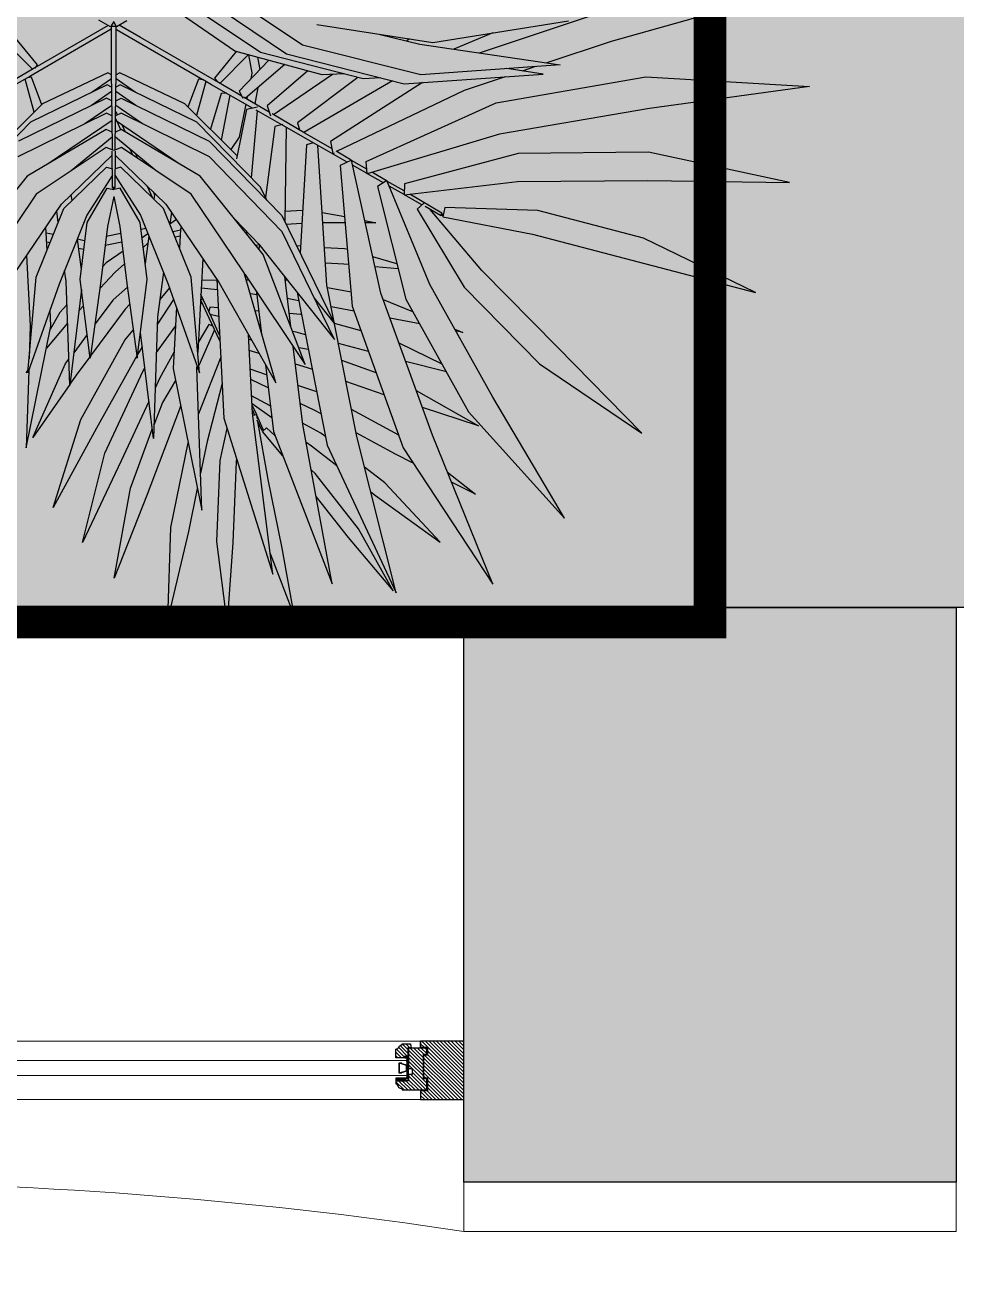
# Model space of a CAD drawing. Header units: millimetres. Extents: x 11706 to 69606, y 10911 to 38811.
# Drawn here: x 42972 to 44106, y 10911 to 12421 of the extents above; entities that cross this region are included whole.
import ezdxf

# ---------------------------------------------------------------- set-up
doc = ezdxf.new("R2010")
doc.units = ezdxf.units.MM
for name, color, linetype, lineweight in [('concr', 5, 'Continuous', 50), ('hatch', 252, 'Continuous', 0), ('windows line', 151, 'Continuous', 0)]:
    doc.layers.add(name, color=color, linetype=linetype, lineweight=lineweight)
for name, color, linetype in [('doors', 4, 'Continuous'), ('floor', 172, 'Continuous'), ('plants', 69, 'Continuous'), ('Plaster', 81, 'Continuous'), ('wall', 5, 'Continuous')]:
    doc.layers.add(name, color=color, linetype=linetype)

# ---------------------------------------------------------------- blocks, each defined once
blk = doc.blocks.new('wind 1400')
h = blk.add_hatch()
h.set_pattern_fill('ANSI31', color=4, angle=-90, style=0)
h.set_pattern_definition([(225, (7117.473, 123984.8033), (-2.24506403, 2.24506403), [])])
edge = h.paths.add_edge_path()
edge.add_line((-12.5, 67.1), (-12.5, 82.5))
edge.add_line((-12.5, 82.5), (-16.2, 82.5))
edge.add_line((-16.2, 82.5), (-16.2, 81))
edge.add_arc((-16.2, 75), 6, 90, 180)
edge.add_line((-22.2, 75), (-23.7, 75))
edge.add_line((-23.7, 75), (-23.7, 45))
edge.add_line((-23.7, 45), (-10.2, 45))
edge.add_line((-10.2, 45), (-10.2, 48.8))
edge.add_line((-10.2, 48.8), (19.8, 48.8))
edge.add_line((19.8, 48.8), (19.8, 45))
edge.add_line((19.8, 45), (27.3, 45))
edge.add_line((27.3, 45), (27.3, 67.1))
edge.add_line((27.3, 67.1), (2.5, 67.1))
edge.add_line((2.5, 67.1), (2.5, 62.6))
edge.add_line((2.5, 62.6), (-5, 62.6))
edge.add_line((-5, 62.6), (-5, 67.1))
edge.add_line((-5, 67.1), (-12.5, 67.1))
h.paths.add_polyline_path([(-24.7, 52.5), (-35.5, 52.5), (-35.5, 0), (35.5, 0), (35.5, 52.5), (28.3, 52.5), (28.3, 44), (18.8, 44), (18.8, 48.8), (-9.2, 48.8), (-9.2, 44), (-24.7, 44)])
edge = h.paths.add_edge_path()
edge.add_line((17, 67.9), (17, 73.1))
edge.add_line((17, 73.1), (15.5, 73.1))
edge.add_line((15.5, 73.1), (15.5, 82.5))
edge.add_line((15.5, 82.5), (26, 82.5))
edge.add_arc((29.9, 82.4), 3.87, 178.7048, 251.2792)
edge.add_arc((27.4, 75.1), 3.87, -1.2952, 71.2792, ccw=False)
edge.add_line((31.2, 75), (32.5, 75))
edge.add_line((32.5, 75), (32.5, 64.7))
edge.add_line((32.5, 64.7), (27.5, 63.8))
edge.add_line((27.5, 63.8), (27.5, 67.9))
edge.add_line((27.5, 67.9), (17, 67.9))
at = {"ltscale": 10}
h = blk.add_hatch(dxfattribs=at)
h.set_pattern_fill('ANGLE', color=4, scale=0.1125, angle=-135, style=0)
h.set_pattern_definition([(45, (591.7002, -1929.7764), (-0.55565335, 0.55565335), [0.5715, -0.2143125]), (135, (591.7002, -1929.7764), (-0.55565335, -0.55565335), [0.5715, -0.2143125])])
h.paths.add_polyline_path([(-12.5, 79.5), (-9.5, 79.5), (-9.5, 82.5), (-12.5, 82.5)])
h = blk.add_hatch(dxfattribs=at)
h.set_pattern_fill('BRASS', color=4, scale=0.225, angle=-135, style=0)
h.set_pattern_definition([(45, (591.7002, -1929.7764), (-1.0102788, 1.0102788), []), (45, (591.195, -1929.2713), (-1.0102788, 1.0102788), [0.714375, -0.3571875])])
h.paths.add_polyline_path([(-12.5, 70.5), (-9.5, 70.5), (-9.5, 79.5), (-12.5, 79.5)])
h = blk.add_hatch(dxfattribs=at)
h.set_pattern_fill('ANGLE', color=4, scale=0.1125, angle=-135, style=0)
h.set_pattern_definition([(45, (601.4502, -1929.7764), (-0.55565335, 0.55565335), [0.5715, -0.2143125]), (135, (601.4502, -1929.7764), (-0.55565335, -0.55565335), [0.5715, -0.2143125])])
edge = h.paths.add_edge_path()
edge.add_line((15.3, 67.1), (15.3, 69.4))
edge.add_line((15.3, 69.4), (13.8, 69.4))
edge.add_arc((14.1, 68.2), 1.16, 104.793, 255.207)
edge.add_line((13.8, 67.1), (15.3, 67.1))
h = blk.add_hatch(dxfattribs=at)
h.set_pattern_fill('ANGLE', color=4, scale=0.1125, angle=-135, style=0)
h.set_pattern_definition([(45, (601.4502, -1933.9014), (-0.55565335, 0.55565335), [0.5715, -0.2143125]), (135, (601.4502, -1933.9014), (-0.55565335, -0.55565335), [0.5715, -0.2143125])])
edge = h.paths.add_edge_path()
edge.add_line((16.8, 67.5), (16.8, 72))
edge.add_arc((16, 71.4), 0.938, 36.8699, 143.1301)
edge.add_line((15.3, 72), (15.3, 67.5))
edge.add_arc((16, 68.1), 0.926, 215.8841, 324.1159)
at = {"color": 8}
for p, q in [((-35.5, 756.5), (-35, 52.5)), ((35.5, 52.5), (35, 745.3))]:
    blk.add_line(p, q, dxfattribs=at)
at = {"color": 7}
for p, q in [((-6.2, 719.8), (-5.7, 69.4)), ((12, 719.8), (12.5, 69.4))]:
    blk.add_line(p, q, dxfattribs=at)
at = {"color": 4, "ltscale": 10}
for p, q in [((-10.2, 69.4), (13, 67.1)), ((-10.2, 67.1), (13, 69.4))]:
    blk.add_line(p, q, dxfattribs=at)
for p, q in [((15.3, 69.4), (-9.5, 69.4)), ((-10.2, 45), (-10.2, 48.8)), ((27.3, 52.5), (35.5, 52.5))]:
    blk.add_line(p, q)
at = {"color": 7}
blk.add_lwpolyline([(-12.5, 67.1), (-12.5, 82.5), (-16.2, 82.5), (-16.2, 81, 0.414214), (-22.2, 75), (-23.7, 75), (-23.7, 45), (-10.2, 45), (-10.2, 48.8), (19.8, 48.8), (19.8, 45), (27.3, 45), (27.3, 67.1), (2.5, 67.1), (2.5, 62.6), (-5, 62.6), (-5, 67.1), (-12.5, 67.1)], format="xyb", dxfattribs=at)
at = {"color": 4, "ltscale": 10}
for points in [[(-12.5, 79.5), (-9.5, 79.5), (-9.5, 82.5), (-12.5, 82.5)], [(-12.5, 70.5), (-9.5, 70.5), (-9.5, 79.5), (-12.5, 79.5)], [(13, 67.1), (13, 69.4), (-10.2, 69.4), (-10.2, 67.1)]]:
    blk.add_lwpolyline(points, close=True, dxfattribs=at)
at = {"color": 7}
for points in [[(8.9, 79.1), (-3.1, 79.1), (-3.1, 75.4), (-2.4, 75.4), (-0.5, 69.4), (6.3, 69.4), (8.1, 75.4), (8.9, 75.4)], [(8.5, 78.7), (-2.7, 78.7), (-2.7, 75.7), (-2.1, 75.7), (-0.3, 69.7), (6, 69.7), (7.9, 75.7), (8.5, 75.7)]]:
    blk.add_lwpolyline(points, close=True, dxfattribs=at)
blk.add_lwpolyline([(17, 67.9), (17, 73.1), (15.5, 73.1), (15.5, 82.5), (26, 82.5, 0.327693), (28.6, 78.7, -0.327693), (31.2, 75), (32.5, 75), (32.5, 64.7), (27.5, 63.8), (27.5, 67.9), (17, 67.9)], format="xyb", close=True, dxfattribs=at)
at = {"color": 4, "ltscale": 10}
for points in [[(15.3, 67.1), (15.3, 69.4), (13.8, 69.4, 0.770201), (13.8, 67.1)], [(16.8, 67.5), (16.8, 72, 0.5), (15.3, 72), (15.3, 67.5, 0.5108)]]:
    blk.add_lwpolyline(points, format="xyb", close=True, dxfattribs=at)
at = {"color": 7}
blk.add_lwpolyline([(-24.7, 52.5), (-35.5, 52.5), (-35.5, 0), (35.5, 0), (35.5, 52.5), (28.3, 52.5), (28.3, 44), (18.8, 44), (18.8, 48.8), (-9.2, 48.8), (-9.2, 44), (-24.7, 44), (-24.7, 52.5)], dxfattribs=at)
blk = doc.blocks.new('z_49')
for p, q in [((-2.372, -0.33), (-1.206, 0.45)), ((-1.021, 0.344), (-2.175, -0.436)), ((-8.027, 0.252), (-6.131, -0.285)), ((-1.858, -0.418), (-0.852, 0.256)), ((-1.547, -0.402), (-0.701, 0.178)), ((-4.526, -0.424), (-6.039, 0.082)), ((-3.957, -0.297), (-5.61, -0.032)), ((-2.546, -0.078), (-3.957, -0.297)), ((-1.158, -0.753), (-0.106, -0.145)), ((-0.397, -0.235), (-0.139, -0.086)), ((-0.23, -0.034), (-0.106, -0.106)), ((-0.106, -0.106), (-0.071, -0.047)), ((-0.101, -0.663), (-0.101, -0.103)), ((-0.101, -0.103), (-0.042, -0.103)), ((-0.071, -0.041), (-0.033, -0.108)), ((-0.042, -0.103), (-0.042, -0.663)), ((-0.042, -0.136), (0.951, -0.71)), ((-0.033, -0.108), (0.11, -0.026)), ((-0.003, -0.092), (0.889, -0.607)), ((-6.131, -0.285), (-5.347, -0.546)), ((-4.688, -0.18), (-4.214, -0.378)), ((-3.318, -0.198), (-3.801, -0.317)), ((-3.674, -0.253), (-3.641, -0.278)), ((-3.426, -0.215), (-3.415, -0.222)), ((-1.298, -0.755), (-0.397, -0.235)), ((1.196, -0.16), (0.862, -0.57)), ((0.919, -0.624), (1.303, -0.233)), ((-3.801, -0.317), (-5.509, -0.569)), ((-3.814, -0.691), (-2.372, -0.33)), ((-2.175, -0.436), (-3.61, -0.799)), ((-3.11, -0.739), (-1.858, -0.418)), ((-2.61, -0.691), (-1.547, -0.402)), ((-1.712, -0.447), (-1.756, -0.668)), ((-1.71, -0.446), (-1.365, -0.795)), ((-1.562, -0.406), (-1.298, -0.73)), ((-5.509, -0.569), (-3.814, -0.691)), ((-5.211, -0.591), (-5.049, -0.645)), ((-2.155, -0.567), (-1.675, -0.976)), ((-1.961, -0.514), (-1.601, -0.891)), ((-1.855, -0.625), (-1.826, -0.478)), ((0.862, -0.57), (0.891, -0.609)), ((-6.554, -0.716), (-8.546, -0.834)), ((-4.729, -1.031), (-6.554, -0.716)), ((-5.301, -0.683), (-4.859, -0.616)), ((-3.61, -0.799), (-5.301, -0.683)), ((-4.839, -0.715), (-4.341, -0.881)), ((-3.325, -0.727), (-3.11, -0.739)), ((-3.047, -0.723), (-2.31, -1.278)), ((-2.878, -0.68), (-2.61, -0.691)), ((-2.738, -0.686), (-2.019, -1.178)), ((-2.435, -0.643), (-1.94, -1.07)), ((-1.756, -0.668), (-1.741, -0.744)), ((-1.298, -0.73), (-1.331, -0.774)), ((-1.264, -0.814), (-1.161, -0.754)), ((-1.161, -0.753), (-1.105, -0.746)), ((-1.105, -0.746), (-0.976, -1.084)), ((-0.938, -1.046), (-0.145, -0.666)), ((-0.334, -0.901), (-0.1, -0.741)), ((-0.145, -0.666), (-0.101, -0.693)), ((-0.094, -1.211), (-0.101, -0.663)), ((-0.042, -0.663), (-0.05, -1.211)), ((-0.043, -0.693), (0.002, -0.666)), ((-0.043, -0.741), (0.192, -0.901)), ((0.002, -0.666), (0.796, -1.046)), ((0.805, -1.056), (0.932, -0.72)), ((0.891, -0.608), (0.979, -0.66)), ((0.898, -1.148), (1.009, -0.743)), ((0.932, -0.72), (0.979, -0.726)), ((0.951, -0.71), (1.24, -0.874)), ((0.979, -0.66), (1.405, -0.909)), ((-8.546, -0.834), (-6.598, -1.102)), ((-4.341, -0.881), (-2.787, -1.627)), ((-3.835, -0.783), (-2.711, -1.504)), ((-3.468, -0.763), (-2.387, -1.393)), ((-1.829, -0.845), (-1.789, -1.043)), ((-1.764, -1.098), (-1.264, -0.814)), ((-1.601, -0.891), (-1.646, -0.977)), ((-1.633, -0.951), (-1.298, -0.755)), ((-1.193, -0.773), (-1.078, -1.185)), ((-1.083, -1.269), (-0.152, -0.812)), ((-0.341, -1.064), (-0.098, -0.895)), ((-0.152, -0.812), (-0.098, -0.841)), ((-0.046, -0.841), (0.01, -0.812)), ((-0.046, -0.895), (0.199, -1.064)), ((0.01, -0.812), (0.941, -1.269)), ((-3.147, -1.747), (-4.729, -1.031)), ((-1.966, -1.147), (-1.654, -0.964)), ((-1.699, -0.955), (-1.693, -0.987)), ((-1.68, -1.05), (-1.601, -1.451)), ((-1.575, -1.678), (-0.938, -1.046)), ((-1.487, -0.941), (-1.382, -1.487)), ((-1.444, -0.916), (-1.379, -0.919)), ((-1.379, -0.919), (-1.249, -1.355)), ((-0.161, -0.975), (-1.233, -1.498)), ((-0.096, -1.008), (-0.161, -0.975)), ((-0.047, -1.008), (0.017, -0.975)), ((0.017, -0.975), (1.09, -1.498)), ((0.796, -1.046), (1.466, -1.711)), ((-6.598, -1.102), (-4.771, -1.414)), ((-2.399, -1.401), (-2, -1.167)), ((-2.118, -1.299), (-1.805, -1.122)), ((-1.94, -1.07), (-1.982, -1.192)), ((-1.822, -1.087), (-1.688, -1.114)), ((-1.818, -1.128), (-1.746, -1.946)), ((-1.688, -1.114), (-1.568, -1.713)), ((-1.238, -1.689), (-0.161, -1.158)), ((-0.422, -1.287), (-0.096, -1.065)), ((-0.161, -1.158), (-0.094, -1.191)), ((-0.117, -1.179), (-0.101, -1.144)), ((-0.05, -1.191), (0.017, -1.158)), ((-0.048, -1.065), (0.279, -1.287)), ((0.017, -1.158), (1.096, -1.689)), ((-2.374, -1.445), (-2.128, -1.305)), ((-2.31, -1.278), (-2.333, -1.362)), ((-2.173, -1.33), (-2.155, -2.484)), ((-2.132, -1.295), (-2.036, -1.321)), ((-2.036, -1.321), (-1.922, -2.187)), ((-1.859, -2.061), (-1.083, -1.269)), ((-0.868, -1.775), (-0.094, -1.246)), ((-0.216, -1.391), (-0.174, -1.301)), ((-0.159, -1.36), (-0.112, -1.259)), ((-0.112, -1.259), (-0.094, -1.218)), ((-0.09, -1.606), (-0.094, -1.211)), ((-0.05, -1.211), (-0.054, -1.606)), ((-0.051, -1.246), (0.725, -1.775)), ((0.941, -1.269), (1.715, -2.061)), ((-4.771, -1.414), (-3.16, -1.899)), ((-2.915, -1.754), (-2.374, -1.445)), ((-2.711, -1.504), (-2.742, -1.648)), ((-2.731, -1.594), (-2.399, -1.401)), ((-1.233, -1.498), (-2.118, -2.407)), ((-1.601, -1.451), (-1.499, -1.603)), ((-1.126, -1.927), (-0.162, -1.359)), ((-0.589, -1.862), (-0.092, -1.45)), ((-0.162, -1.359), (-0.092, -1.39)), ((-0.052, -1.39), (0.019, -1.359)), ((-0.052, -1.45), (0.446, -1.862)), ((0.019, -1.359), (0.983, -1.927)), ((-8.303, -2.004), (-6.586, -1.634)), ((-6.586, -1.634), (-4.997, -1.648)), ((-4.997, -1.648), (-3.613, -2.019)), ((-2.965, -1.73), (-2.78, -1.622)), ((-2.742, -1.648), (-2.76, -1.64)), ((-2.669, -3.255), (-2.56, -1.551)), ((-2.502, -1.518), (-2.418, -1.546)), ((-2.418, -1.546), (-2.342, -2.864)), ((-1.014, -2.146), (-0.165, -1.578)), ((-0.366, -1.713), (-0.339, -1.655)), ((-0.305, -1.672), (-0.27, -1.598)), ((-0.165, -1.578), (-0.071, -1.613)), ((-0.09, -1.621), (-0.086, -2.064)), ((-0.071, -1.613), (0.021, -1.578)), ((-0.057, -2.064), (-0.054, -1.621)), ((0.021, -1.578), (0.872, -2.146)), ((-3.327, -3.35), (-2.968, -1.729)), ((-3.16, -1.899), (-3.147, -1.747)), ((-3.16, -1.894), (-2.982, -1.792)), ((-3.155, -1.842), (-2.969, -1.733)), ((-2.831, -1.794), (-2.977, -3.508)), ((-2.968, -1.729), (-2.831, -1.794)), ((-2.124, -2.605), (-1.238, -1.689)), ((-0.745, -1.691), (-0.742, -1.7)), ((-0.09, -1.669), (-0.708, -2.265)), ((0.566, -2.265), (-0.054, -1.669)), ((0.568, -1.682), (0.572, -1.67)), ((-3.396, -1.982), (-3.222, -1.88)), ((-3.357, -2.007), (-3.165, -1.897)), ((-1.893, -2.88), (-1.126, -1.927)), ((-0.679, -2.321), (-0.159, -1.817)), ((-0.087, -1.913), (-0.397, -2.401)), ((-0.159, -1.817), (-0.089, -1.837)), ((0.017, -1.817), (-0.055, -1.837)), ((-0.055, -1.913), (0.254, -2.401)), ((0.536, -2.321), (0.017, -1.817)), ((0.983, -1.927), (1.751, -2.88)), ((-6.58, -1.978), (-8.303, -2.004)), ((-4.989, -1.99), (-6.58, -1.978)), ((-3.608, -2.154), (-4.989, -1.99)), ((-3.921, -3.244), (-3.399, -1.98)), ((-3.284, -2.053), (-3.63, -3.423)), ((-3.613, -2.019), (-3.608, -2.154)), ((-3.61, -2.106), (-3.4, -1.985)), ((-3.608, -2.15), (-3.426, -2.046)), ((-3.399, -1.98), (-3.284, -2.053)), ((-1.942, -2.227), (-1.859, -2.061)), ((-0.548, -2.194), (-0.478, -2.043)), ((-0.395, -2.491), (-0.152, -2.072)), ((-0.152, -2.072), (-0.071, -2.088)), ((-0.086, -2.064), (-0.071, -2.087)), ((-0.086, -2.064), (-0.057, -2.064)), ((0.01, -2.072), (-0.072, -2.088)), ((-0.071, -2.087), (-0.071, -2.064)), ((-0.057, -2.064), (-0.071, -2.087)), ((0.251, -2.491), (0.01, -2.072)), ((-4.069, -2.375), (-3.677, -2.146)), ((-3.858, -2.251), (-3.855, -2.248)), ((-3.855, -2.248), (-3.854, -2.249)), ((-3.849, -2.253), (-3.768, -2.328)), ((-3.826, -2.275), (-3.614, -2.154)), ((-1.662, -3.103), (-1.014, -2.146)), ((-0.708, -2.265), (-1.355, -3.225)), ((-0.575, -2.137), (-0.568, -2.156)), ((-0.57, -2.15), (-0.555, -2.117)), ((-0.568, -2.156), (-0.561, -2.207)), ((-0.071, -2.175), (-0.147, -2.54)), ((-0.072, -2.175), (0.005, -2.54)), ((0.435, -2.223), (0.445, -2.149)), ((1.213, -3.225), (0.566, -2.265)), ((0.872, -2.146), (1.519, -3.103)), ((-6.527, -2.683), (-5.239, -2.344)), ((-5.239, -2.344), (-4.107, -2.308)), ((-4.557, -3.076), (-3.926, -2.332)), ((-3.768, -2.328), (-4.341, -3.277)), ((-4.107, -2.308), (-4.08, -2.423)), ((-4.079, -2.4), (-4.069, -2.375)), ((-4.079, -2.4), (-4.061, -2.389)), ((-4.052, -2.404), (-4.079, -2.4)), ((-4.069, -2.375), (-4.052, -2.404)), ((-4.052, -2.404), (-3.865, -2.297)), ((-2.885, -2.423), (-2.612, -2.372)), ((-2.118, -2.407), (-2.756, -3.712)), ((-2.372, -2.344), (-2.157, -2.356)), ((-1.017, -3.158), (-0.679, -2.321)), ((-0.777, -2.368), (-0.775, -2.369)), ((-0.775, -2.365), (-0.756, -2.512)), ((-0.397, -2.401), (-0.735, -3.24)), ((0.254, -2.401), (0.592, -3.24)), ((0.874, -3.158), (0.536, -2.321)), ((0.605, -2.49), (0.623, -2.351)), ((-4.08, -2.423), (-5.174, -2.632)), ((-3.131, -2.468), (-3.265, -2.493)), ((-3.265, -2.493), (-3.137, -2.493)), ((-2.891, -2.495), (-2.62, -2.496)), ((-2.362, -2.502), (-2.169, -2.514)), ((-1.546, -2.448), (-1.841, -2.755)), ((-0.896, -2.543), (-0.887, -2.573)), ((-0.836, -2.455), (-0.756, -2.509)), ((-0.48, -3.186), (-0.395, -2.491)), ((-0.462, -2.563), (-0.405, -2.574)), ((-0.147, -2.54), (-0.232, -3.234)), ((0.005, -2.54), (0.09, -3.234)), ((0.337, -3.186), (0.251, -2.491)), ((0.74, -2.827), (0.755, -2.546)), ((-7.889, -3.343), (-6.527, -2.683)), ((-5.174, -2.632), (-6.461, -2.97)), ((-2.761, -3.915), (-2.124, -2.605)), ((-1.689, -2.597), (-1.688, -2.624)), ((-0.887, -2.573), (-0.874, -2.805)), ((-0.886, -2.582), (-0.797, -2.606)), ((-0.882, -2.658), (-0.819, -2.668)), ((-0.797, -2.606), (-0.797, -2.613)), ((-0.5, -2.657), (-0.455, -2.989)), ((-0.488, -2.627), (-0.417, -2.676)), ((-0.158, -2.623), (0.019, -2.659)), ((0.279, -2.71), (0.287, -2.712)), ((0.287, -2.712), (0.371, -2.695)), ((0.321, -3.063), (0.371, -2.692)), ((0.664, -2.637), (0.751, -2.62)), ((-2.918, -2.821), (-2.881, -2.811)), ((-2.881, -2.811), (-2.639, -2.797)), ((-1.841, -2.755), (-2.761, -3.915)), ((-2.346, -2.779), (-2.298, -2.776)), ((-1.846, -2.761), (-1.839, -2.813)), ((-1.846, -2.763), (-1.804, -2.769)), ((-0.874, -2.805), (-0.872, -2.801)), ((-0.488, -2.744), (-0.432, -2.794)), ((-0.185, -2.84), (0.021, -2.983)), ((-0.171, -2.728), (0.033, -2.769)), ((0.292, -2.819), (0.356, -2.806)), ((0.703, -2.737), (0.745, -2.728)), ((-6.461, -2.97), (-7.889, -3.343)), ((-3.522, -2.993), (-3.229, -2.91)), ((-2.934, -3.004), (-2.873, -2.998)), ((-2.873, -2.998), (-2.651, -2.986)), ((-2.405, -4.22), (-1.893, -2.88)), ((-1.177, -2.961), (-1.155, -2.961)), ((-1.156, -2.93), (-1.095, -4.076)), ((-0.203, -2.995), (-0.089, -3.096)), ((0.021, -2.983), (0.065, -3.03)), ((0.989, -2.893), (0.946, -3.748)), ((-5.476, -4.011), (-4.557, -3.076)), ((-3.537, -3.055), (-3.256, -3.031)), ((-1.667, -3.121), (-2.405, -4.22)), ((-2.228, -3.756), (-2.155, -3.149)), ((-2.045, -4.445), (-1.662, -3.103)), ((-1.675, -3.147), (-1.673, -3.131)), ((-1.116, -4.32), (-1.017, -3.158)), ((-0.677, -3.096), (-0.603, -3.641)), ((-0.089, -3.096), (0.098, -3.295)), ((0.508, -3.205), (0.526, -3.075)), ((0.974, -4.32), (0.874, -3.158)), ((-4.341, -3.277), (-5.26, -4.212)), ((-4.688, -4.617), (-3.921, -3.244)), ((-3.034, -5.096), (-2.669, -3.255)), ((-2.963, -3.341), (-2.674, -3.285)), ((-2.189, -3.194), (-2.159, -3.194)), ((-1.355, -3.225), (-2.045, -4.445)), ((-1.716, -3.194), (-1.688, -3.194)), ((-1.328, -3.184), (-1.413, -4.873)), ((-1.334, -3.312), (-1.137, -3.289)), ((-1.328, -3.194), (-1.142, -3.195)), ((-0.735, -3.24), (-1.116, -4.32)), ((-0.751, -3.287), (-0.632, -3.427)), ((-0.357, -4.145), (-0.48, -3.186)), ((-0.232, -3.234), (-0.357, -4.145)), ((-0.238, -3.277), (-0.063, -3.433)), ((0.09, -3.234), (0.215, -4.145)), ((0.215, -4.145), (0.337, -3.186)), ((0.321, -3.305), (0.463, -4.472)), ((0.463, -4.472), (0.508, -3.205)), ((0.592, -3.24), (0.974, -4.32)), ((-3.63, -3.423), (-4.395, -4.795)), ((-3.953, -5.08), (-3.327, -3.35)), ((-3.717, -3.579), (-3.356, -3.431)), ((-2.756, -3.712), (-2.517, -3.413)), ((-2.312, -3.364), (-2.673, -5.202)), ((-2.328, -3.443), (-2.186, -3.416)), ((-2.313, -3.35), (-2.312, -3.364)), ((-1.875, -3.849), (-1.814, -3.34)), ((-1.818, -3.37), (-1.736, -3.36)), ((-1.261, -3.643), (-1.133, -3.366)), ((-1.235, -3.655), (-1.136, -3.445)), ((-1.152, -3.433), (-1.13, -3.423)), ((-1.144, -3.46), (-1.126, -3.49)), ((-0.801, -3.428), (-0.6, -3.731)), ((-0.063, -3.433), (0.158, -3.73)), ((-2.977, -3.508), (-3.599, -5.235)), ((-2.999, -3.571), (-2.721, -3.518)), ((-2.362, -3.614), (-2.35, -3.611)), ((-2.35, -3.611), (-2.209, -3.6)), ((-1.841, -3.57), (-1.794, -3.566)), ((-1.35, -3.634), (-1.247, -3.613)), ((-1.345, -3.53), (-1.242, -3.521)), ((-1.242, -3.521), (-1.229, -3.574)), ((-0.835, -3.523), (-0.794, -4.269)), ((-0.267, -3.487), (-0.213, -3.548)), ((-0.213, -3.548), (0.21, -4.115)), ((0.296, -3.506), (0.353, -3.567)), ((0.498, -3.494), (0.584, -3.586)), ((0.584, -3.586), (0.701, -3.795)), ((0.693, -3.755), (0.703, -3.554)), ((-3.799, -3.726), (-3.437, -3.655)), ((-3.085, -3.81), (-2.761, -3.722)), ((-1.861, -3.738), (-1.843, -3.735)), ((-1.365, -3.933), (-1.235, -3.655)), ((-1.362, -3.861), (-1.261, -3.643)), ((-1.282, -3.755), (-1.231, -3.735)), ((-1.231, -3.735), (-1.102, -3.951)), ((-0.823, -3.75), (-0.589, -4.074)), ((-0.603, -3.641), (-0.555, -5.121)), ((0.49, -3.715), (0.748, -4.023)), ((0.995, -5.236), (0.693, -3.755)), ((0.946, -3.748), (0.959, -4.151)), ((-4.225, -3.788), (-4.325, -3.829)), ((-4.325, -3.829), (-4.238, -3.812)), ((-2.409, -3.858), (-2.296, -3.827)), ((-2.296, -3.827), (-2.251, -3.818)), ((-1.763, -4.814), (-1.712, -3.856)), ((-1.749, -3.922), (-1.716, -3.916)), ((-1.301, -3.796), (-1.109, -4.231)), ((-0.555, -5.121), (-0.397, -3.829)), ((-0.209, -3.923), (-0.31, -3.804)), ((0.33, -4.89), (-0.209, -3.923)), ((0.251, -3.856), (0.415, -4.077)), ((-6.504, -5.056), (-5.476, -4.011)), ((-4.072, -4.216), (-3.549, -3.962)), ((-3.177, -4.064), (-2.809, -3.965)), ((-2.444, -4.038), (-2.328, -4.019)), ((-2.374, -4.953), (-2.258, -4.001)), ((-2.262, -4.008), (-2.258, -4.007)), ((-1.843, -4.087), (-1.722, -4.051)), ((-0.805, -4.074), (-0.629, -4.392)), ((-0.419, -4.004), (-0.4, -4.032)), ((-0.4, -4.032), (-0.363, -4.098)), ((-5.26, -4.212), (-6.504, -5.056)), ((-4.124, -4.31), (-3.628, -4.182)), ((-3.27, -4.321), (-2.85, -4.172)), ((-2.431, -4.261), (-2.284, -4.217)), ((-1.919, -4.223), (-2.016, -5.036)), ((-1.376, -4.133), (-1.105, -4.82)), ((-0.353, -4.116), (0.14, -4.997)), ((0.217, -4.124), (0.366, -4.323)), ((0.514, -4.21), (0.475, -4.157)), ((0.914, -5.111), (0.514, -4.21)), ((-2.492, -4.283), (-2.431, -4.261)), ((-1.934, -4.346), (-1.734, -4.277)), ((-1.144, -5.995), (-1.085, -4.259)), ((-0.794, -4.269), (-1.144, -5.995)), ((-1.095, -4.261), (-1.087, -4.281)), ((-1.085, -4.259), (-1.087, -4.236)), ((-0.429, -4.296), (-0.45, -4.266)), ((0.038, -5.302), (-0.429, -4.296)), ((0.366, -4.323), (0.462, -4.461)), ((0.964, -4.292), (0.995, -5.236)), ((0.97, -4.274), (0.995, -4.321)), ((0.995, -4.321), (0.971, -4.291)), ((-3.367, -4.59), (-2.901, -4.426)), ((-2.546, -4.555), (-2.315, -4.476)), ((-1.953, -4.505), (-1.741, -4.402)), ((-1.392, -4.45), (-1.208, -5.16)), ((-0.824, -4.415), (-0.664, -4.683)), ((-0.629, -4.392), (-0.575, -4.509)), ((0.463, -4.464), (0.914, -5.111)), ((-5.564, -6.092), (-4.688, -4.617)), ((-3.757, -4.538), (-4.514, -4.969)), ((-1.979, -4.724), (-1.752, -4.602)), ((-0.5, -4.67), (-0.161, -5.396)), ((-4.395, -4.795), (-5.564, -6.092)), ((-4.514, -4.969), (-3.832, -4.746)), ((-3.544, -5.083), (-2.969, -4.77)), ((-2.598, -4.823), (-2.52, -4.78)), ((-2.52, -4.78), (-2.342, -4.694)), ((-2.009, -6.774), (-1.763, -4.814)), ((-1.997, -4.871), (-1.758, -4.7)), ((-1.813, -4.835), (-1.758, -4.717)), ((-1.791, -4.838), (-1.761, -4.773)), ((-0.887, -4.73), (-0.871, -4.766)), ((-0.871, -4.766), (-0.48, -5.805)), ((-0.664, -4.683), (-0.561, -4.96)), ((-2.731, -6.892), (-2.374, -4.953)), ((-2.593, -5.057), (-2.372, -4.937)), ((-1.413, -4.873), (-2.009, -6.774)), ((-1.953, -5.623), (-1.827, -4.914)), ((-1.894, -5.013), (-1.814, -4.838)), ((-1.877, -5.021), (-1.819, -4.897)), ((-1.822, -4.885), (-1.813, -4.835)), ((-1.813, -4.835), (-1.766, -4.841)), ((0.668, -5.961), (0.33, -4.89)), ((-4.69, -6.897), (-3.953, -5.08)), ((-3.513, -7.004), (-3.034, -5.096)), ((-3.503, -5.312), (-3.025, -5.054)), ((-2.016, -5.036), (-2.731, -6.892)), ((-2.654, -5.103), (-2.593, -5.057)), ((-2.132, -5.335), (-1.882, -5.035)), ((-1.932, -4.991), (-2.038, -5.091)), ((-1.882, -5.035), (-1.932, -4.991)), ((-1.894, -5.013), (-1.889, -5.023)), ((-1.877, -5.021), (-1.894, -5.013)), ((-1.889, -5.023), (-1.886, -5.017)), ((-1.889, -5.023), (-1.877, -5.021)), ((-1.37, -5.389), (-1.452, -4.999)), ((-0.274, -5.725), (-0.541, -5.01)), ((0.14, -4.997), (0.668, -5.961)), ((-3.599, -5.235), (-4.69, -6.897)), ((-2.673, -5.202), (-3.513, -7.004)), ((-2.791, -5.455), (-2.481, -5.216)), ((-2.481, -5.216), (-2.413, -5.167)), ((-1.208, -5.16), (-1.129, -5.546)), ((-0.767, -6.205), (-0.977, -5.173)), ((-3.721, -5.421), (-3.503, -5.312)), ((-1.568, -5.366), (-1.564, -5.405)), ((-1.564, -5.405), (-1.522, -6.389)), ((-1.329, -6.375), (-1.37, -5.389)), ((-0.161, -5.396), (0.308, -6.387)), ((0.308, -6.387), (0.038, -5.302)), ((-4.137, -5.532), (-4.478, -5.799)), ((-3.376, -5.662), (-3.128, -5.47)), ((-3.055, -6.222), (-2.525, -5.55)), ((-2.525, -5.55), (-2.475, -5.504)), ((-4.478, -5.799), (-4.186, -5.653)), ((-4.048, -6.386), (-3.376, -5.662)), ((-2.124, -6.456), (-1.953, -5.623)), ((-1.09, -5.732), (-0.983, -6.253)), ((-0.077, -6.822), (-0.274, -5.725)), ((-3.262, -5.818), (-4.048, -6.386)), ((-3.204, -5.773), (-3.262, -5.818)), ((-2.535, -5.829), (-2.929, -6.327)), ((-0.48, -5.805), (-0.077, -6.822)), ((-3.474, -6.976), (-3.055, -6.222)), ((-2.929, -6.327), (-3.474, -6.976)), ((-0.983, -6.253), (-0.732, -7.32)), ((-0.732, -7.32), (-0.767, -6.205)), ((-2.272, -7.294), (-2.124, -6.456)), ((-1.522, -6.389), (-1.454, -7.359)), ((-1.454, -7.359), (-1.329, -6.375)), ((-1.977, -6.523), (-2.272, -7.294))]:
    blk.add_line(p, q)

msp = doc.modelspace()

# ---------------------------------------------------------------- hatches: boundary and pattern name
at = {"layer": 'floor'}
h = msp.add_hatch(dxfattribs=at)
h.set_pattern_fill('ANGLE', color=252, scale=40, style=0)
h.set_pattern_definition([(0, (-135610.08, 201539), (0, 279.4), [203.2, -76.2]), (90, (-135610.08, 201539), (-279.4, 2e-14), [203.2, -76.2])])
h.paths.add_polyline_path([(34106.5, 24820.5), (40906.5, 24820.5), (40906.5, 14885.5), (34106.5, 14885.5)], flags=16)
h.paths.add_polyline_path([(31206.5, 27460.5), (34706.5, 27460.5), (34706.5, 28235.5), (35906.5, 28235.5), (35906.5, 27415.5), (35911.5, 27410.5), (36901.5, 27410.5), (36906.5, 27415.5), (36906.5, 28235.5), (38106.5, 28235.5), (38106.5, 27415.5), (38111.5, 27410.5), (38631.5, 27410.5), (39406.5, 27410.5), (39406.5, 28260.5), (43006.5, 28260.5), (43006.5, 27460.5), (43806.5, 27460.5), (43806.5, 11710.5), (31206.5, 11710.5)])
at = {"layer": 'floor', "true_color": 0xfef4cd}
h = msp.add_hatch(color=254, dxfattribs=at)
h.paths.add_polyline_path([(43806.5, 27460.5), (48531.5, 27460.5), (48531.5, 22685.5), (48306.5, 22685.5), (48306.5, 22085.5), (48906.5, 22085.5), (48906.5, 22685.5), (48681.5, 22685.5), (48681.5, 27460.5), (63331.5, 27460.5), (63331.5, 22685.5), (63106.5, 22685.5), (63106.5, 22085.5), (63706.5, 22085.5), (63706.5, 22310.5), (63856.5, 22310.5), (63856.5, 22460.5), (63706.5, 22460.5), (63706.5, 22685.5), (63481.5, 22685.5), (63481.5, 27460.5), (68906.5, 27460.5), (68906.5, 22460.5), (64667.3, 22460.5), (64667.3, 22311.1), (65306.5, 22311.1), (65306.5, 20885.5), (65406.5, 20885.5), (65406.5, 22311.1), (68906.5, 22311.1), (68906.5, 19785.5), (65406.5, 19785.5), (65406.5, 19885.5), (65306.5, 19885.5), (65306.5, 19585.5), (65406.5, 19585.5), (65406.5, 18585.5), (65306.5, 18585.5), (65306.5, 17010.5), (64906.5, 17010.5), (64906.5, 16760.5), (63906.5, 16760.5), (63906.5, 17010.5), (63706.5, 17010.5), (63706.5, 17085.5), (63106.5, 17085.5), (63106.5, 16485.5), (63506.5, 16485.5), (63506.5, 11710.5), (56081.5, 11710.5), (56081.5, 16485.5), (56306.5, 16485.5), (56306.5, 17085.5), (55706.5, 17085.5), (55706.5, 16485.5), (55931.5, 16485.5), (55931.5, 11710.5), (48681.5, 11710.5), (48681.5, 16485.5), (48906.5, 16485.5), (48906.5, 17085.5), (48306.5, 17085.5), (48306.5, 16485.5), (48531.5, 16485.5), (48531.5, 11710.5), (43806.5, 11710.5)])
h.paths.add_polyline_path([(48606.5, 20751.9), (48506.5, 20751.9), (48506.5, 18419.2), (48606.5, 18419.2)], flags=16)
h.paths.add_polyline_path([(55706.5, 22685.5), (56306.5, 22685.5), (56306.5, 22085.5), (55706.5, 22085.5)], flags=16)
at = {"layer": 'hatch', "true_color": 0xc3db84}
h = msp.add_hatch(color=53, dxfattribs=at)
h.paths.add_polyline_path([(34106.5, 24820.5), (40906.5, 24820.5), (40906.5, 14885.5), (34106.5, 14885.5)], flags=16)
h.paths.add_polyline_path([(31206.5, 27460.5), (34706.5, 27460.5), (34706.5, 28235.5), (35906.5, 28235.5), (35906.5, 27415.5), (35911.5, 27410.5), (36901.5, 27410.5), (36906.5, 27415.5), (36906.5, 28235.5), (38106.5, 28235.5), (38106.5, 27415.5), (38111.5, 27410.5), (38631.5, 27410.5), (39406.5, 27410.5), (39406.5, 28260.5), (43006.5, 28260.5), (43006.5, 27460.5), (43806.5, 27460.5), (43806.5, 11710.5), (31206.5, 11710.5)])
at = {"layer": 'wall', "true_color": 0x706e6b}
h = msp.add_hatch(color=8, dxfattribs=at)
h.paths.add_polyline_path([(12406.5, 15910.5), (16506.5, 15910.5), (16506.5, 16010.5), (16606.5, 16010.5), (16606.5, 14810.5), (16506.5, 14810.5), (16506.5, 15810.5), (12406.5, 15810.5)])
h.paths.add_polyline_path([(68906.5, 19785.5), (65406.5, 19785.5), (65406.5, 19885.5), (65306.5, 19885.5), (65306.5, 19585.5), (65406.5, 19585.5), (65406.5, 19685.5), (68906.5, 19685.5)])
h.paths.add_polyline_path([(68906.5, 22460.5), (64667.3, 22460.5), (64667.3, 22311.1), (65306.5, 22311.1), (65306.5, 20885.5), (65406.5, 20885.5), (65406.5, 22311.1), (68906.5, 22311.1)])
h.paths.add_polyline_path([(16606.5, 13910.5), (16506.5, 13910.5), (16506.5, 11710.5), (16606.5, 11710.5)])
h.paths.add_polyline_path([(65406.5, 18585.5), (65306.5, 18585.5), (65306.5, 17010.5), (65406.5, 17010.5)])
h.paths.add_polyline_path([(63706.5, 16485.5), (63506.5, 16485.5), (63506.5, 11710.5), (63706.5, 11710.5)])
h.paths.add_polyline_path([(63906.5, 17010.5), (63706.5, 17010.5), (63706.5, 16760.5), (63906.5, 16760.5)])
h.paths.add_polyline_path([(66906.5, 17010.5), (64906.5, 17010.5), (64906.5, 16760.5), (66906.5, 16760.5)])
h.paths.add_polyline_path([(63481.5, 27460.5), (63331.5, 27460.5), (63331.5, 22685.5), (63481.5, 22685.5)], flags=16)
h.paths.add_polyline_path([(63856.5, 22460.5), (63706.5, 22460.5), (63706.5, 22310.5), (63856.5, 22310.5)], flags=17)
h.paths.add_polyline_path([(56081.5, 16485.5), (55931.5, 16485.5), (55931.5, 11710.5), (56081.5, 11710.5)])
h.paths.add_polyline_path([(48681.5, 16485.5), (48531.5, 16485.5), (48531.5, 11710.5), (48681.5, 11710.5)])
h.paths.add_polyline_path([(48681.5, 27460.5), (48531.5, 27460.5), (48531.5, 22685.5), (48681.5, 22685.5)], flags=16)
h.paths.add_polyline_path([(19056.5, 22085.5), (18956.5, 22085.5), (18956.5, 17085.5), (19056.5, 17085.5)])
h.paths.add_polyline_path([(26806.5, 13826.7), (26706.5, 13826.7), (26706.5, 11710.5), (26806.5, 11710.5)])
h.paths.add_polyline_path([(18706.5, 22435.5), (12406.5, 22435.5), (12406.5, 22335.5), (18706.5, 22335.5)])
h.paths.add_polyline_path([(26106.5, 22435.5), (19306.5, 22435.5), (19306.5, 22335.5), (26106.5, 22335.5)], flags=17)
h.paths.add_polyline_path([(12406.5, 18085.5), (12406.5, 18185.5), (16606.5, 18185.5), (16606.5, 16910.5), (16506.5, 16910.5), (16506.5, 18085.5)])
h.paths.add_polyline_path([(31206.5, 16835.5), (28206.5, 16835.5), (28206.5, 16735.5), (31206.5, 16735.5)])
h.paths.add_polyline_path([(19306.5, 22956.8), (19206.5, 22956.8), (19206.5, 22685.5), (19306.5, 22685.5)], flags=17)
h.paths.add_polyline_path([(28206.5, 22435.5), (31206.5, 22435.5), (31206.5, 22335.5), (28206.5, 22335.5)], flags=17)
h.paths.add_polyline_path([(69506.5, 20085.5), (68906.5, 20085.5), (68906.5, 19485.5), (69506.5, 19485.5)])
h.paths.add_polyline_path([(66906.5, 15610.5), (66906.5, 17010.5), (68906.5, 17010.5), (68906.5, 17885.5), (69606.5, 17885.5), (69606.5, 16310.5), (67606.5, 16310.5), (67606.5, 15610.5)])
h.paths.add_polyline_path([(48606.5, 20751.9), (48506.5, 20751.9), (48506.5, 18419.2), (48606.5, 18419.2)])
h.paths.add_polyline_path([(43506.5, 11710.5), (44106.5, 11710.5), (44106.5, 11010.5), (43506.5, 11010.5)])
h.paths.add_polyline_path([(63106.5, 22685.5), (63706.5, 22685.5), (63706.5, 22085.5), (63106.5, 22085.5)], flags=17)
h.paths.add_polyline_path([(69606.5, 23085.5), (68906.5, 23085.5), (68906.5, 21685.5), (69606.5, 21685.5)])
h.paths.add_polyline_path([(65706.5, 11710.5), (66906.5, 11710.5), (66906.5, 14610.5), (67606.5, 14610.5), (67606.5, 10910.5), (65706.5, 10910.5)])
h.paths.add_polyline_path([(62706.5, 11710.5), (64106.5, 11710.5), (64106.5, 10910.5), (62706.5, 10910.5)])
h.paths.add_polyline_path([(55306.5, 11710.5), (56706.5, 11710.5), (56706.5, 10910.5), (55306.5, 10910.5)])
h.paths.add_polyline_path([(47906.5, 11710.5), (49306.5, 11710.5), (49306.5, 10910.5), (47906.5, 10910.5)])
h.paths.add_polyline_path([(60506.5, 11710.5), (61106.5, 11710.5), (61106.5, 11010.5), (60506.5, 11010.5)])
h.paths.add_polyline_path([(58306.5, 11710.5), (58906.5, 11710.5), (58906.5, 11010.5), (58306.5, 11010.5)])
h.paths.add_polyline_path([(53106.5, 11710.5), (53706.5, 11710.5), (53706.5, 11010.5), (53106.5, 11010.5)])
h.paths.add_polyline_path([(50906.5, 11710.5), (51506.5, 11710.5), (51506.5, 11010.5), (50906.5, 11010.5)])
h.paths.add_polyline_path([(45706.5, 11710.5), (46306.5, 11710.5), (46306.5, 11010.5), (45706.5, 11010.5)])
h.paths.add_polyline_path([(48306.5, 17085.5), (48906.5, 17085.5), (48906.5, 16485.5), (48306.5, 16485.5)])
h.paths.add_polyline_path([(55706.5, 17085.5), (56306.5, 17085.5), (56306.5, 16485.5), (55706.5, 16485.5)])
h.paths.add_polyline_path([(63106.5, 17085.5), (63706.5, 17085.5), (63706.5, 16485.5), (63106.5, 16485.5)])
h.paths.add_polyline_path([(55706.5, 22685.5), (56306.5, 22685.5), (56306.5, 22085.5), (55706.5, 22085.5)], flags=17)
h.paths.add_polyline_path([(48306.5, 22685.5), (48906.5, 22685.5), (48906.5, 22085.5), (48306.5, 22085.5)], flags=17)
h.paths.add_polyline_path([(40506.5, 11710.5), (41906.5, 11710.5), (41906.5, 10910.5), (40506.5, 10910.5)])
h.paths.add_polyline_path([(33506.5, 17085.5), (34106.5, 17085.5), (34106.5, 16485.5), (33506.5, 16485.5)])
h.paths.add_polyline_path([(40906.5, 17085.5), (41506.5, 17085.5), (41506.5, 16485.5), (40906.5, 16485.5)])
h.paths.add_polyline_path([(40906.5, 22685.5), (41506.5, 22685.5), (41506.5, 22085.5), (40906.5, 22085.5)], flags=17)
h.paths.add_polyline_path([(33506.5, 22685.5), (34106.5, 22685.5), (34106.5, 22085.5), (33506.5, 22085.5)], flags=17)
h.paths.add_polyline_path([(26406.5, 20751.9), (26506.5, 20751.9), (26506.5, 18419.2), (26406.5, 18419.2)])
h.paths.add_polyline_path([(33106.5, 11710.5), (34506.5, 11710.5), (34506.5, 10910.5), (33106.5, 10910.5)])
h.paths.add_polyline_path([(38306.5, 11710.5), (38906.5, 11710.5), (38906.5, 11010.5), (38306.5, 11010.5)])
h.paths.add_polyline_path([(36106.5, 11710.5), (36706.5, 11710.5), (36706.5, 11010.5), (36106.5, 11010.5)])
h.paths.add_polyline_path([(30906.5, 11710.5), (31506.5, 11710.5), (31506.5, 11010.5), (30906.5, 11010.5)])
h.paths.add_polyline_path([(11746.5, 20385.5), (12406.5, 20385.5), (12406.5, 20985.5), (11746.5, 20985.5)])
h.paths.add_polyline_path([(12406.5, 20985.5), (11706.5, 20985.5), (11706.5, 23360.5), (12406.5, 23360.5)])
h.paths.add_polyline_path([(11746.5, 18785.5), (12406.5, 18785.5), (12406.5, 18185.5), (11746.5, 18185.5)])
h.paths.add_polyline_path([(11746.5, 15210.5), (12406.5, 15210.5), (12406.5, 15810.5), (11746.5, 15810.5)])
h.paths.add_polyline_path([(11746.5, 13610.5), (12406.5, 13610.5), (12406.5, 13010.5), (11746.5, 13010.5)])
h.paths.add_polyline_path([(12406.5, 18185.5), (11706.5, 18185.5), (11706.5, 15810.5), (12406.5, 15810.5)])
h.paths.add_polyline_path([(25706.5, 11710.5), (27106.5, 11710.5), (27106.5, 10910.5), (25706.5, 10910.5)])
h.paths.add_polyline_path([(18306.5, 11710.5), (19706.5, 11710.5), (19706.5, 10910.5), (18306.5, 10910.5)])
h.paths.add_polyline_path([(28706.5, 11710.5), (29306.5, 11710.5), (29306.5, 11010.5), (28706.5, 11010.5)])
h.paths.add_polyline_path([(23506.5, 11710.5), (24106.5, 11710.5), (24106.5, 11010.5), (23506.5, 11010.5)])
h.paths.add_polyline_path([(21306.5, 11710.5), (21906.5, 11710.5), (21906.5, 11010.5), (21306.5, 11010.5)])
h.paths.add_polyline_path([(16306.5, 11710.5), (16906.5, 11710.5), (16906.5, 11010.5), (16306.5, 11010.5)])
h.paths.add_polyline_path([(14306.5, 11710.5), (14906.5, 11710.5), (14906.5, 11010.5), (14306.5, 11010.5)])
h.paths.add_polyline_path([(11706.5, 13010.5), (12406.5, 13010.5), (12406.5, 11710.5), (12906.5, 11710.5), (12906.5, 10910.5), (11706.5, 10910.5)])
h.paths.add_polyline_path([(18706.5, 17085.5), (19306.5, 17085.5), (19306.5, 16485.5), (18706.5, 16485.5)])
h.paths.add_polyline_path([(26106.5, 17085.5), (26706.5, 17085.5), (26706.5, 16485.5), (26106.5, 16485.5)])
h.paths.add_polyline_path([(26106.5, 22685.5), (26706.5, 22685.5), (26706.5, 22085.5), (26106.5, 22085.5)], flags=17)
h.paths.add_polyline_path([(18706.5, 22685.5), (19306.5, 22685.5), (19306.5, 22085.5), (18706.5, 22085.5)], flags=17)
h.paths.add_polyline_path([(14306.5, 31260.5), (14406.5, 31260.5), (14406.5, 30060.5), (14906.5, 30060.5), (14906.5, 29960.5), (14306.5, 29960.5)], flags=17)
h.paths.add_polyline_path([(26456.5, 27460.5), (26356.5, 27460.5), (26356.5, 23766.8), (26456.5, 23766.8)], flags=17)
h.paths.add_polyline_path([(19306.5, 27460.5), (19206.5, 27460.5), (19206.5, 23766.8), (19306.5, 23766.8)], flags=17)
h.paths.add_polyline_path([(11706.5, 28260.5), (12606.5, 28260.5), (12606.5, 27460.5), (12406.5, 27460.5), (12406.5, 26160.5), (11706.5, 26160.5)])
h.paths.add_polyline_path([(16906.5, 27460.5), (13406.5, 27460.5), (13406.5, 28260.5), (16906.5, 28260.5)])
h.paths.add_polyline_path([(11906.5, 30560.5), (11906.5, 31860.5), (15506.5, 31860.5), (15506.5, 28260.5), (14906.5, 28260.5), (14906.5, 31260.5), (12506.5, 31260.5), (12506.5, 30560.5)])
h.paths.add_polyline_path([(12506.5, 29560.5), (11906.5, 29560.5), (11906.5, 28260.5), (12506.5, 28260.5)], flags=17)
h.paths.add_polyline_path([(33106.5, 27460.5), (34506.5, 27460.5), (34506.5, 28260.5), (33106.5, 28260.5)], flags=16)
h.paths.add_polyline_path([(11746.5, 23960.5), (12406.5, 23960.5), (12406.5, 23360.5), (11746.5, 23360.5)])
h.paths.add_polyline_path([(11746.5, 25560.5), (12406.5, 25560.5), (12406.5, 26160.5), (11746.5, 26160.5)])
h.paths.add_polyline_path([(25706.5, 27460.5), (27106.5, 27460.5), (27106.5, 28260.5), (25706.5, 28260.5)], flags=17)
h.paths.add_polyline_path([(18306.5, 27460.5), (19706.5, 27460.5), (19706.5, 28260.5), (18306.5, 28260.5)], flags=17)
h.paths.add_polyline_path([(23506.5, 27460.5), (24106.5, 27460.5), (24106.5, 28160.5), (23506.5, 28160.5)], flags=17)
h.paths.add_polyline_path([(21306.5, 27460.5), (21906.5, 27460.5), (21906.5, 28160.5), (21306.5, 28160.5)], flags=17)
h.paths.add_polyline_path([(30906.5, 27460.5), (31506.5, 27460.5), (31506.5, 28160.5), (30906.5, 28160.5)], flags=17)
h.paths.add_polyline_path([(28706.5, 27460.5), (29306.5, 27460.5), (29306.5, 28160.5), (28706.5, 28160.5)], flags=17)
h.paths.add_polyline_path([(47906.5, 27660.5), (46306.5, 27660.5), (46306.5, 27460.5), (47906.5, 27460.5)], flags=17)
h.paths.add_polyline_path([(45706.5, 27660.5), (44106.5, 27660.5), (44106.5, 27460.5), (45706.5, 27460.5)], flags=17)
h.paths.add_polyline_path([(43006.5, 27460.5), (43006.5, 28260.5), (43406.5, 28260.5), (43406.5, 29360.5), (44106.5, 29360.5), (44106.5, 28260.5), (44106.5, 27460.5)], flags=16)
h.paths.add_polyline_path([(46306.5, 27460.5), (45706.5, 27460.5), (45706.5, 28160.5), (46306.5, 28160.5)], flags=16)
h.paths.add_polyline_path([(55306.5, 27460.5), (56706.5, 27460.5), (56706.5, 28260.5), (55306.5, 28260.5)], flags=16)
h.paths.add_polyline_path([(47906.5, 27460.5), (49306.5, 27460.5), (49306.5, 28260.5), (47906.5, 28260.5)], flags=16)
h.paths.add_polyline_path([(53106.5, 27460.5), (53706.5, 27460.5), (53706.5, 28160.5), (53106.5, 28160.5)], flags=16)
h.paths.add_polyline_path([(50906.5, 27460.5), (51506.5, 27460.5), (51506.5, 28160.5), (50906.5, 28160.5)], flags=16)
h.paths.add_polyline_path([(38306.5, 27460.5), (38306.5, 28260.5), (38406.5, 28260.5), (38406.5, 29160.5), (39106.5, 29160.5), (39106.5, 28260.5), (39406.5, 28260.5), (39406.5, 27460.5)], flags=16)
h.paths.add_polyline_path([(40969.2, 28260.5), (41451.7, 28260.5), (41451.7, 27460.5), (40969.2, 27460.5)], flags=17)
h.paths.add_polyline_path([(67906.5, 27460.5), (67906.5, 28260.5), (69606.5, 28260.5), (69606.5, 26885.5), (68906.5, 26885.5), (68906.5, 27460.5)])
h.paths.add_polyline_path([(65706.5, 27460.5), (66306.5, 27460.5), (66306.5, 28160.5), (65706.5, 28160.5)])
h.paths.add_polyline_path([(62706.5, 27460.5), (64106.5, 27460.5), (64106.5, 28260.5), (62706.5, 28260.5)], flags=16)
h.paths.add_polyline_path([(60506.5, 27460.5), (61106.5, 27460.5), (61106.5, 28160.5), (60506.5, 28160.5)], flags=16)
h.paths.add_polyline_path([(58306.5, 27460.5), (58906.5, 27460.5), (58906.5, 28160.5), (58306.5, 28160.5)], flags=16)
h.paths.add_polyline_path([(69506.5, 25285.5), (68906.5, 25285.5), (68906.5, 24685.5), (69506.5, 24685.5)])
h.paths.add_polyline_path([(48906.5, 31560.5), (48606.5, 31560.5), (48606.5, 31260.5), (48906.5, 31260.5)])
h.paths.add_polyline_path([(48906.5, 38810.5), (48606.5, 38810.5), (48606.5, 38510.5), (48906.5, 38510.5)])
h.paths.add_polyline_path([(45106.5, 33360.5), (45106.5, 38810.5), (44256.5, 38810.5), (44256.5, 38110.5), (44406.5, 38110.5), (44406.5, 33360.5)])
h.paths.add_polyline_path([(41106.5, 32860.5), (41506.5, 32860.5), (41506.5, 33760.5), (41106.5, 33760.5), (41106.5, 38110.5), (40756.5, 38110.5), (40756.5, 38810.5), (41756.5, 38810.5), (41756.5, 38110.5), (41606.5, 38110.5), (41606.5, 31960.5), (41706.5, 31960.5), (41706.5, 31260.5), (41106.5, 31260.5)])
h.paths.add_polyline_path([(43656.5, 38760.5), (43306.5, 38760.5), (43306.5, 38110.5), (43656.5, 38110.5)])
h.paths.add_polyline_path([(42706.5, 38760.5), (42356.5, 38760.5), (42356.5, 38110.5), (42706.5, 38110.5)])
h.paths.add_polyline_path([(33906.5, 37485.5), (33906.5, 38810.5), (39156.5, 38810.5), (39156.5, 38110.5), (34606.5, 38110.5), (34606.5, 37485.5)])
h.paths.add_polyline_path([(39106.5, 31260.5), (38406.5, 31260.5), (38406.5, 30360.5), (39106.5, 30360.5)])
h.paths.add_polyline_path([(33906.5, 32585.5), (34606.5, 32585.5), (34606.5, 31960.5), (39406.5, 31960.5), (39406.5, 31260.5), (33906.5, 31260.5)])
h.paths.add_polyline_path([(38556.5, 34460.5), (39156.5, 34460.5), (39156.5, 33860.5), (38556.5, 33860.5)])
h.paths.add_polyline_path([(38556.5, 36210.5), (39156.5, 36210.5), (39156.5, 35610.5), (38556.5, 35610.5)])
h.paths.add_polyline_path([(36506.5, 34460.5), (37106.5, 34460.5), (37106.5, 33860.5), (36506.5, 33860.5)])
h.paths.add_polyline_path([(36506.5, 36210.5), (37106.5, 36210.5), (37106.5, 35610.5), (36506.5, 35610.5)])
h.paths.add_polyline_path([(34606.5, 36285.5), (33906.5, 36285.5), (33906.5, 33785.5), (34606.5, 33785.5)])
h.paths.add_polyline_path([(41206.5, 33760.5), (41106.5, 33760.5), (41106.5, 32860.5), (41206.5, 32860.5)], flags=17)
h.paths.add_polyline_path([(42606.5, 31260.5), (43406.5, 31260.5), (43406.5, 30360.5), (44106.5, 30360.5), (44106.5, 31260.5), (45106.5, 31260.5), (45106.5, 33360.5), (44406.5, 33360.5), (44406.5, 31960.5), (42606.5, 31960.5)])
h.paths.add_polyline_path([(45206.5, 31360.5), (45106.5, 31360.5), (45106.5, 31260.5), (45206.5, 31260.5)])
h.paths.add_polyline_path([(45006.5, 36635.5), (44506.5, 36635.5), (44506.5, 35635.5), (45006.5, 35635.5)], flags=16)
h.paths.add_polyline_path([(45006.5, 34435.5), (44506.5, 34435.5), (44506.5, 33435.5), (45006.5, 33435.5)], flags=16)
edge = h.paths.add_edge_path()
edge.add_line((65406.5, 20885.5), (65306.5, 20885.5))
edge.add_line((65406.5, 19885.5), (65306.5, 19885.5))
edge.add_line((14406.5, 30060.5), (14575.3, 31124.3))

# ---------------------------------------------------------------- linework, layer by layer
at = {"layer": 'concr', "color": 253, "lineweight": 0}
msp.add_lwpolyline([(44106.5, 11010.5), (43506.5, 11010.5), (43506.5, 10950.5), (44106.5, 10950.5), (44106.5, 11010.5), (43506.5, 11010.5)], dxfattribs=at)
at = {"layer": 'floor'}
for points in [[(43806.5, 27460.5), (43806.5, 11710.5), (31206.5, 11710.5), (31206.5, 27460.5)], [(55931.5, 11710.5), (48681.5, 11710.5), (48681.5, 16485.5), (48906.5, 16485.5), (48906.5, 17085.5), (48306.5, 17085.5), (48306.5, 16485.5), (48531.5, 16485.5), (48531.5, 11710.5), (43806.5, 11710.5), (43806.5, 27460.5)]]:
    msp.add_lwpolyline(points, dxfattribs=at)
at = {"layer": 'Plaster', "lineweight": 0}
msp.add_lwpolyline([(43506.5, 10950.5), (43506.5, 11710.5), (41906.5, 11710.5), (41906.5, 10950.5, -0.075), (43506.5, 10950.5), (43506.5, 10950.5)], format="xyb", dxfattribs=at)
at = {"layer": 'wall'}
msp.add_lwpolyline([(43506.5, 11710.5), (44106.5, 11710.5), (44106.5, 11010.5), (43506.5, 11010.5)], close=True, dxfattribs=at)
at = {"layer": 'windows line', "const_width": 40}
msp.add_lwpolyline([(43806.5, 18775.5), (43806.5, 11693), (31206.5, 11693), (31206.5, 27460.5)], dxfattribs=at)

# ---------------------------------------------------------------- block references
at = {"layer": 'doors', "rotation": 90}
msp.add_blockref('wind 1400', (43506.5, 11146.6), dxfattribs=at)
at = {"layer": 'plants', "xscale": -100, "yscale": 100, "zscale": 100}
msp.add_blockref('z_49', (43073, 12428.7), dxfattribs=at)

doc.saveas('drawing.dxf')
